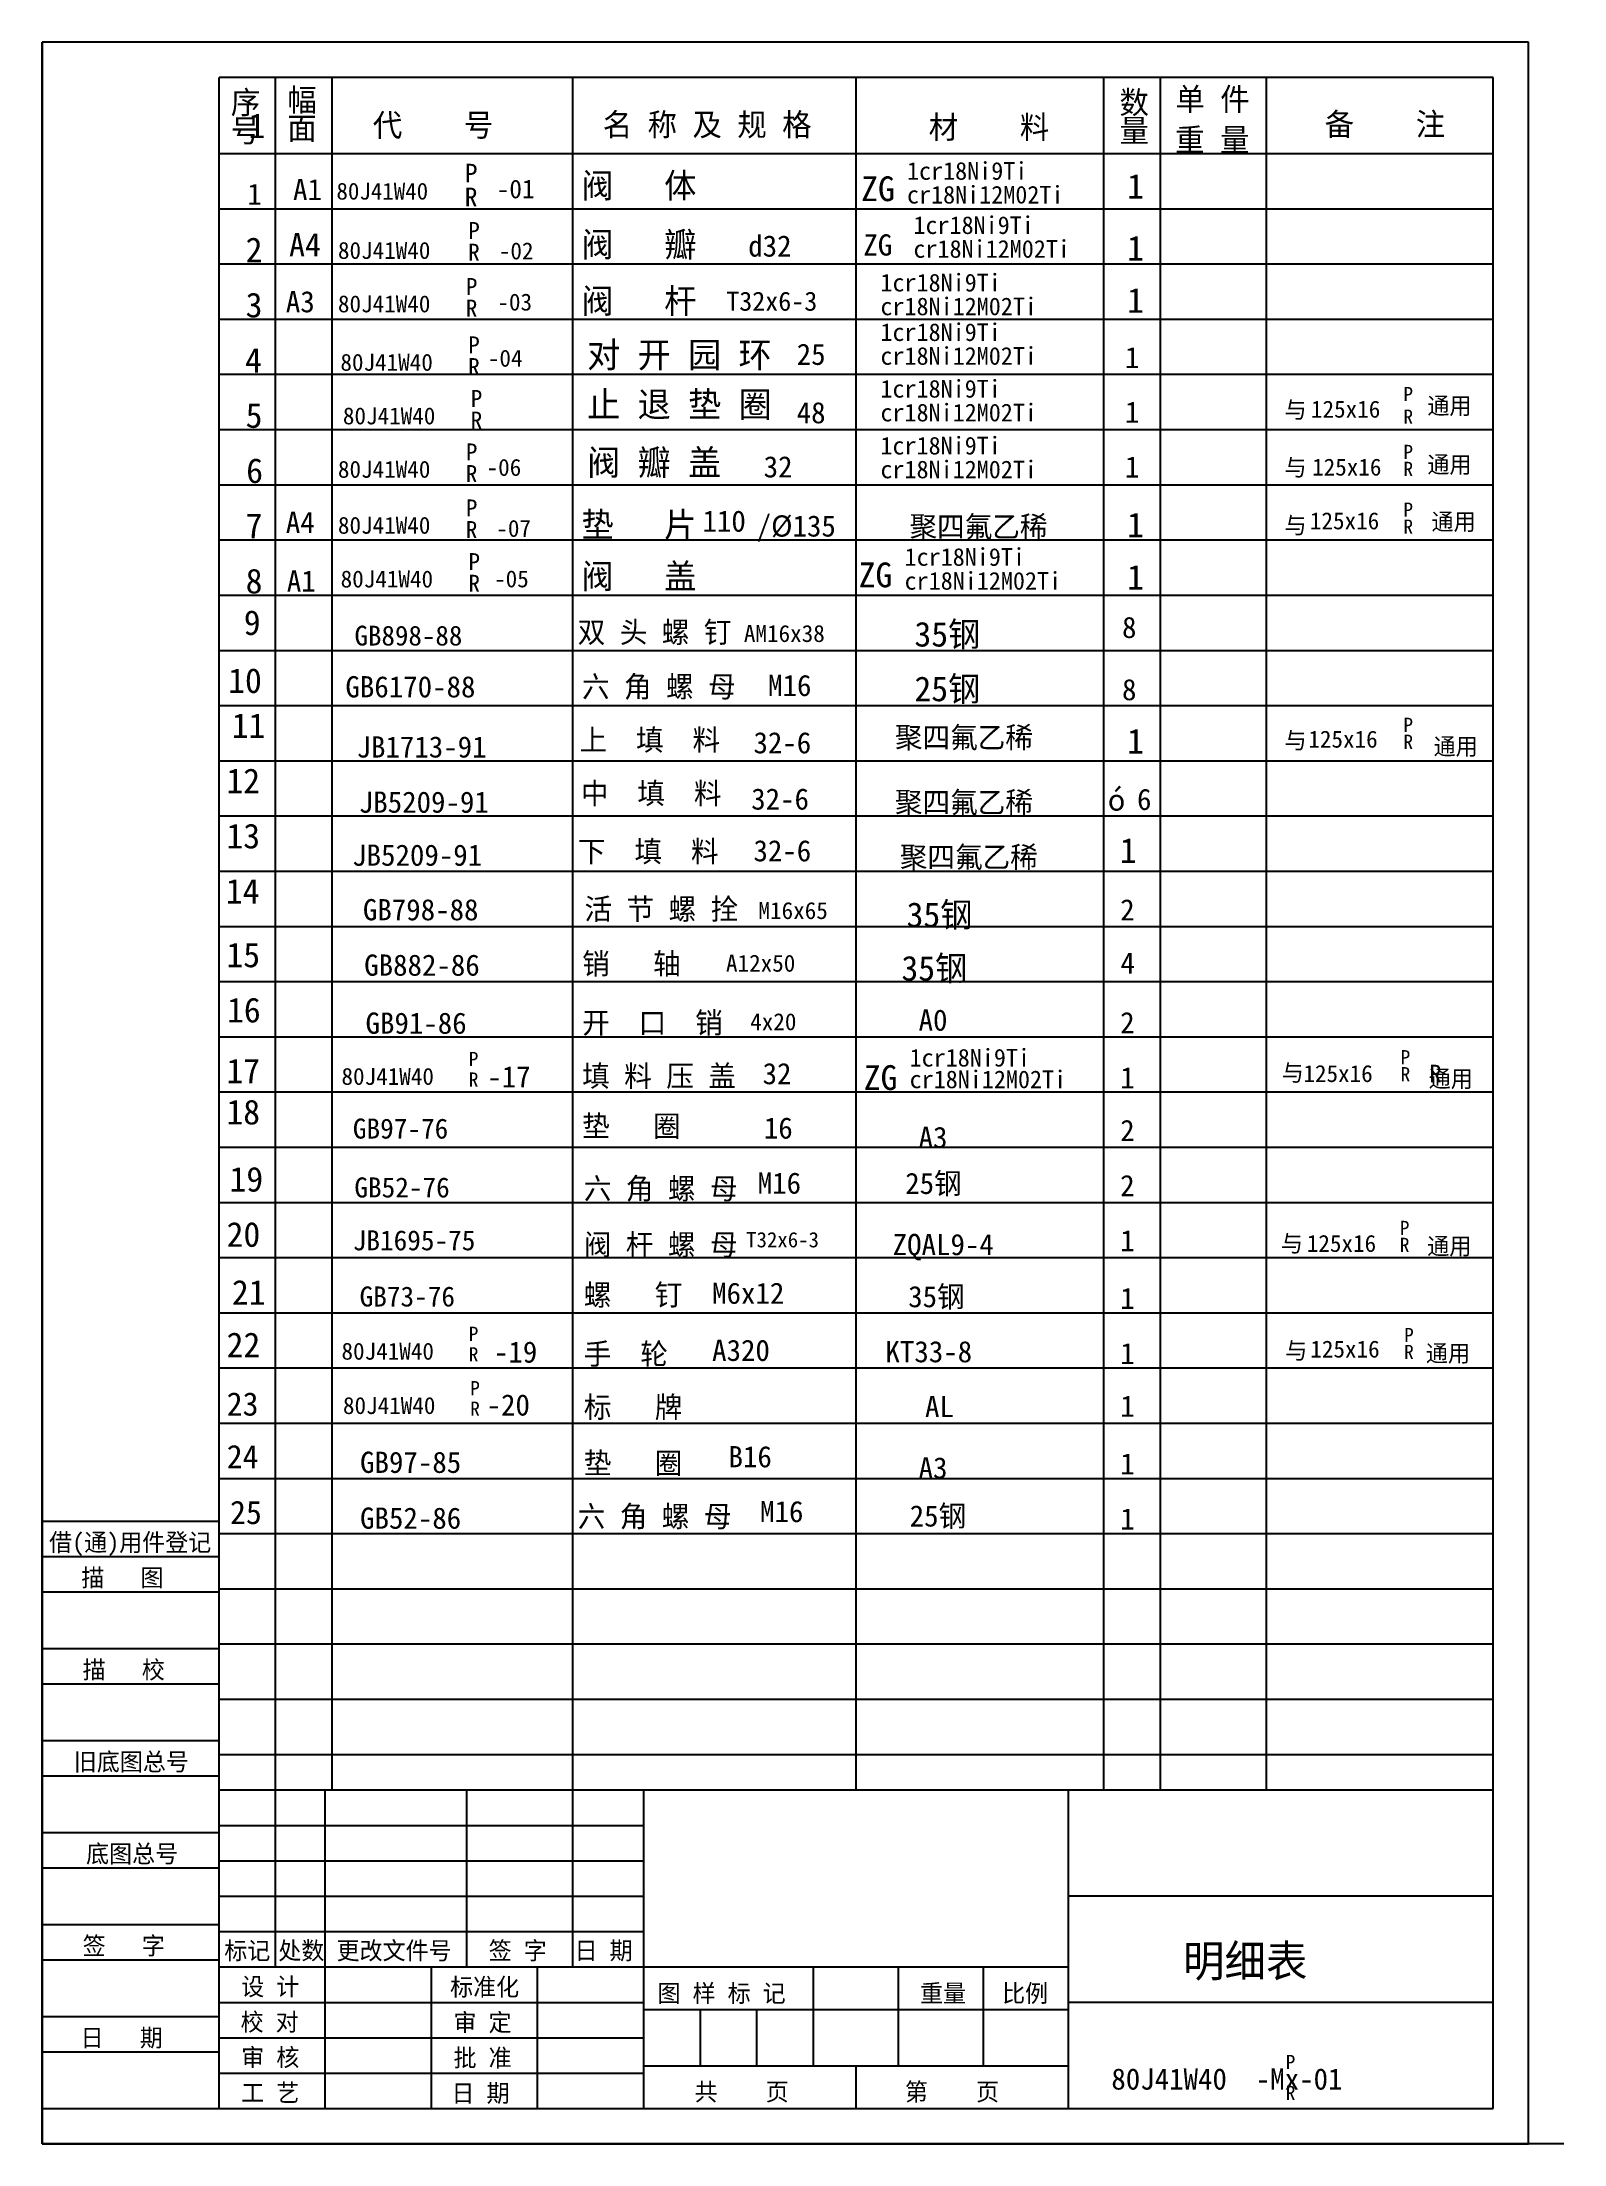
# Model space of a CAD drawing. Header units: metres. Extents: x 0 to 215, y 0 to 297.
import ezdxf

# ---------------------------------------------------------------- set-up
doc = ezdxf.new("R2010")
doc.units = ezdxf.units.M
for name, color, linetype in [('D', 1, 'Continuous'), ('FL', 5, 'Continuous'), ('HA', 5, 'Continuous'), ('T', 7, 'Continuous'), ('TL', 4, 'Continuous')]:
    doc.layers.add(name, color=color, linetype=linetype)

msp = doc.modelspace()

# ---------------------------------------------------------------- linework, layer by layer
at = {"layer": 'FL'}
for p, q in [((0, 0), (0, 297)), ((0, 297), (0, 0)), ((210, 297), (0, 297)), ((210, 0), (210, 297)), ((0, 78), (25, 78)), ((0, 70), (25, 70)), ((0, 65), (25, 65)), ((0, 57), (25, 57)), ((0, 52), (25, 52)), ((33, 25), (33, 50)), ((40, 5), (40, 50)), ((60, 25), (60, 50)), ((75, 25), (75, 50)), ((25, 45), (85, 45)), ((33, 31), (33, 47)), ((0, 44), (25, 44)), ((0, 39), (25, 39)), ((25, 40), (85, 40)), ((25, 35), (85, 35)), ((0, 31), (25, 31)), ((25, 30), (85, 30)), ((0, 26), (25, 26)), ((70, 5), (70, 25)), ((0, 18), (25, 18)), ((25, 20), (85, 20)), ((25, 15), (85, 15)), ((0, 13), (25, 13)), ((25, 10), (85, 10)), ((215, 0), (0, 0)), ((0, 0), (210, 0))]:
    msp.add_line(p, q, dxfattribs=at)
at = {"layer": 'HA'}
for p, q in [((33, 47), (33, 292)), ((41, 50), (41, 292)), ((75, 47), (75, 292)), ((115, 50), (115, 292)), ((150, 50), (150, 292)), ((158, 50), (158, 292)), ((173, 50), (173, 292)), ((205, 281.2), (25, 281.2)), ((205, 273.4), (25, 273.4)), ((205, 265.6), (25, 265.6)), ((205, 257.8), (25, 257.8)), ((205, 250), (25, 250)), ((205, 242.2), (25, 242.2)), ((205, 234.4), (25, 234.4)), ((205, 226.6), (25, 226.6)), ((205, 218.8), (25, 218.8)), ((205, 211), (25, 211)), ((205, 203.2), (25, 203.2)), ((205, 195.4), (25, 195.4)), ((205, 187.6), (25, 187.6)), ((205, 179.8), (25, 179.8)), ((205, 172), (25, 172)), ((205, 164.2), (25, 164.2)), ((205, 156.4), (25, 156.4)), ((205, 148.6), (25, 148.6)), ((205, 140.8), (25, 140.8)), ((205, 133), (25, 133)), ((205, 125.2), (25, 125.2)), ((205, 117.4), (25, 117.4)), ((205, 109.6), (25, 109.6)), ((205, 101.8), (25, 101.8)), ((205, 94), (25, 94)), ((205, 86.2), (25, 86.2)), ((205, 78.4), (25, 78.4)), ((205, 70.6), (25, 70.6)), ((205, 62.8), (25, 62.8)), ((205, 55), (25, 55))]:
    msp.add_line(p, q, dxfattribs=at)
at = {"layer": 'TL'}
for p, q in [((25, 5), (25, 292)), ((205, 292), (25, 292)), ((205, 5), (205, 292)), ((0, 88), (25, 88)), ((0, 83), (25, 83)), ((205, 50), (25, 50)), ((85, 5), (85, 50)), ((145, 5), (145, 50)), ((205, 35), (145, 35)), ((145, 25), (25, 25)), ((55, 5), (55, 25)), ((109, 11), (109, 25)), ((121, 11), (121, 25)), ((133, 11), (133, 25)), ((85, 19), (145, 19)), ((93, 11), (93, 19)), ((101, 11), (101, 19)), ((205, 20), (145, 20)), ((145, 11), (85, 11)), ((115, 5), (115, 11)), ((0, 5), (205, 5))]:
    msp.add_line(p, q, dxfattribs=at)

# ---------------------------------------------------------------- texts
at = {"layer": 'D'}
for s, height, p in [('序', 3.2, (26.67, 286.87)), ('幅', 3.2, (34.65, 287.22)), ('数', 3.2, (152.21, 286.87)), ('单 件', 3.2, (160.12, 287.33)), ('号', 3.2, (26.65, 282.87)), ('1', 3.5, (29.16, 283.42)), ('面', 3.2, (34.65, 283.22)), ('代    号', 3.2, (46.73, 283.66)), ('名 称 及 规 格', 3.2, (79.21, 283.73)), ('材    料', 3.2, (125.26, 283.38)), ('量', 3.2, (152.21, 282.87)), ('重 量', 3.2, (160.07, 281.59)), ('备    注', 3.2, (181.2, 283.79)), ('P', 2.64, (59.73, 277.16)), ('1cr18Ni9Ti', 2.5, (122.19, 277.54)), ('1', 3, (29, 274)), ('A1', 3, (35.46, 274.66)), ('80J41W40', 2.38, (41.59, 274.74)), ('R', 2.64, (59.71, 273.79)), ('-01', 2.64, (64.21, 274.92)), ('阀   体', 3.5, (76.2, 274.97)), ('ZG', 3.5, (115.71, 274.52)), ('cr18Ni12M02Ti', 2.5, (122.19, 274.18)), ('1', 3.5, (153.28, 274.86)), ('P', 2.4, (60.21, 269.17)), ('阀   瓣', 3.5, (76.2, 266.65)), ('1cr18Ni9Ti', 2.5, (123.1, 269.88)), ('2', 3.5, (28.76, 265.89)), ('A4', 3.3, (34.9, 266.7)), ('80J41W40', 2.4, (41.8, 266.36)), ('R', 2.4, (60.2, 266.1)), ('-02', 2.4, (64.53, 266.29)), ('d32', 3, (99.76, 266.68)), ('ZG', 3, (116.03, 266.83)), ('cr18Ni12M02Ti', 2.5, (123.1, 266.52)), ('1', 3.5, (153.28, 266.13)), ('1cr18Ni9Ti', 2.5, (118.44, 261.76)), ('3', 3.5, (28.76, 258.09)), ('A3', 3, (34.44, 258.81)), ('P', 2.4, (59.87, 261.26)), ('-03', 2.4, (64.33, 259.06)), ('阀   杆', 3.5, (76.2, 258.67)), ('T32x6-3', 2.7, (96.66, 259.03)), ('1', 3.5, (153.28, 258.74)), ('80J41W40', 2.4, (41.8, 258.81)), ('R', 2.4, (59.86, 258.2)), ('cr18Ni12M02Ti', 2.5, (118.44, 258.4)), ('1cr18Ni9Ti', 2.5, (118.44, 254.76)), ('4', 3.5, (28.67, 250.29)), ('80J41W40', 2.4, (42.15, 250.55)), ('P', 2.4, (60.21, 253.01)), ('-04', 2.4, (62.98, 251.13)), ('对 开 园 环', 3.6, (77, 251)), ('25', 3, (106.61, 251.38)), ('cr18Ni12M02Ti', 2.5, (118.44, 251.4)), ('1', 3, (152.98, 250.92)), ('R', 2.4, (60.2, 249.94)), ('P', 2.4, (60.56, 245.44)), ('止 退 垫 圈', 3.6, (77, 244)), ('1cr18Ni9Ti', 2.5, (118.44, 246.76)), ('与', 2.4, (175.52, 243.86)), ('P', 2, (192.32, 246.26)), ('通用', 2.4, (195.7, 244.41)), ('5', 3.5, (28.76, 242.49)), ('80J41W40', 2.4, (42.5, 242.98)), ('R', 2.4, (60.55, 242.38)), ('48', 3, (106.61, 243.13)), ('cr18Ni12M02Ti', 2.5, (118.44, 243.4)), ('1', 3, (152.98, 243.2)), ('125x16', 2.4, (179.26, 243.93)), ('R', 2, (192.32, 243.06)), ('1cr18Ni9Ti', 2.5, (118.44, 238.72)), ('6', 3.5, (28.84, 234.69)), ('80J41W40', 2.4, (41.8, 235.43)), ('P', 2.4, (59.87, 237.88)), ('-06', 2.4, (62.8, 235.7)), ('阀 瓣 盖', 3.6, (77, 235.8)), ('32', 3, (101.94, 235.48)), ('cr18Ni12M02Ti', 2.5, (118.44, 235.36)), ('1', 3, (152.98, 235.46)), ('与', 2.4, (175.52, 235.69)), ('125x16', 2.4, (179.42, 235.74)), ('R', 2, (192.32, 235.69)), ('P', 2, (192.32, 238.09)), ('通用', 2.4, (195.7, 236.1)), ('R', 2.4, (59.86, 234.82)), ('P', 2.4, (59.87, 229.97)), ('P', 2, (192.32, 229.93)), ('7', 3.5, (28.76, 226.89)), ('A4', 3, (34.44, 227.63)), ('80J41W40', 2.4, (41.8, 227.52)), ('R', 2.4, (59.86, 226.91)), ('-07', 2.4, (64.18, 227.08)), ('垫   片', 3.5, (76.2, 227.05)), ('110', 3, (93.3, 227.81)), ('/%%c135', 3, (100.95, 227.12)), ('聚四氟乙稀', 3, (122.54, 227.02)), ('1', 3.5, (153.28, 227.02)), ('与', 2.4, (175.52, 227.53)), ('125x16', 2.4, (179.11, 228.15)), ('R', 2, (192.32, 227.53)), ('通用', 2.4, (196.29, 228.03)), ('P', 2.4, (60.24, 222.38)), ('阀   盖', 3.5, (76.2, 219.77)), ('ZG', 3.5, (115.36, 219.96)), ('1cr18Ni9Ti', 2.5, (121.85, 222.99)), ('1', 3.5, (153.28, 219.63)), ('8', 3.5, (28.76, 219.09)), ('A1', 3, (34.58, 219.34)), ('80J41W40', 2.4, (42.18, 219.93)), ('R', 2.4, (60.23, 219.32)), ('-05', 2.4, (63.86, 219.95)), ('cr18Ni12M02Ti', 2.5, (121.85, 219.62)), ('9', 3.5, (28.5, 213.22)), ('GB898-88', 2.8, (44.14, 211.73)), ('双 头 螺 钉', 3, (75.67, 212.12)), ('AM16x38', 2.4, (99.15, 212.23)), ('35钢', 3.5, (123.24, 211.58)), ('8', 3, (152.57, 212.79)), ('10', 3.5, (26.29, 205.02)), ('GB6170-88', 3, (42.86, 204.4)), ('六 角 螺 母', 3, (76.27, 204.42)), ('M16', 3, (102.57, 204.59)), ('25钢', 3.5, (123.24, 203.86)), ('8', 3, (152.57, 204)), ('11', 3.5, (26.79, 198.66)), ('上  填  料', 3, (75.93, 196.89)), ('32-6', 3, (100.5, 196.49)), ('聚四氟乙稀', 3, (120.48, 197.24)), ('1', 3.5, (153.28, 196.47)), ('与', 2.4, (175.52, 197.13)), ('125x16', 2.4, (178.89, 197.3)), ('R', 2, (192.32, 197.13)), ('P', 2, (192.32, 199.53)), ('JB1713-91', 3, (44.43, 195.9)), ('通用', 2.4, (196.58, 196.27)), ('12', 3.5, (26.04, 190.86)), ('JB5209-91', 3, (44.75, 188.1)), ('中  填  料', 3, (76.12, 189.35)), ('32-6', 3, (100.18, 188.54)), ('聚四氟乙稀', 3, (120.48, 188.07)), ('%%243', 3, (150.56, 188.4)), ('6', 3, (154.69, 188.49)), ('13', 3.5, (26.04, 183.06)), ('下  填  料', 3, (75.71, 181.13)), ('32-6', 3, (100.5, 181.23)), ('1', 3.5, (152.25, 181.02)), ('JB5209-91', 3, (43.81, 180.61)), ('聚四氟乙稀', 3, (121.17, 180.34)), ('14', 3.5, (25.96, 175.26)), ('GB798-88', 3, (45.33, 172.9)), ('活 节 螺 拴', 3, (76.63, 173)), ('M16x65', 2.4, (101.21, 173.08)), ('35钢', 3.5, (122.13, 171.94)), ('2', 3, (152.31, 172.88)), ('15', 3.5, (26.04, 166.27)), ('GB882-86', 3, (45.51, 165.07)), ('销   轴', 3, (76.3, 165.28)), ('A12x50', 2.4, (96.62, 165.64)), ('35钢', 3.5, (121.4, 164.38)), ('4', 3, (152.35, 165.35)), ('16', 3.5, (26.13, 158.47)), ('GB91-86', 3, (45.7, 156.87)), ('开  口  销', 3, (76.3, 156.93)), ('4x20', 2.4, (100.04, 157.37)), ('A0', 3, (123.83, 157.3)), ('2', 3, (152.31, 156.94)), ('1cr18Ni9Ti', 2.5, (122.56, 152.24)), ('P', 2, (191.92, 152.56)), ('17', 3.5, (26.04, 149.86)), ('80J41W40', 2.4, (42.3, 149.65)), ('P', 2, (60.28, 152.31)), ('-17', 3, (62.9, 149.29)), ('填 料 压 盖', 3, (76.3, 149.41)), ('32', 3, (101.79, 149.74)), ('ZG', 3.5, (116.08, 148.93)), ('cr18Ni12M02Ti', 2.5, (122.56, 149.18)), ('1', 3, (152.31, 149.15)), ('与', 2.4, (175.12, 150.16)), ('125x16', 2.4, (178.19, 150.05)), ('R', 2, (191.92, 150.16)), ('通用', 2.4, (195.89, 149.31)), ('R', 2.5, (196, 150)), ('R', 2, (60.28, 149.4)), ('18', 3.5, (26.04, 144.06)), ('垫   圈', 3, (76.3, 142.32)), ('GB97-76', 2.83, (43.91, 142.06)), ('16', 3, (101.97, 142.05)), ('A3', 3, (123.83, 140.73)), ('2', 3, (152.31, 141.71)), ('19', 3.5, (26.48, 134.57)), ('六 角 螺 母', 3, (76.53, 133.5)), ('M16', 3, (101.1, 134.27)), ('25钢', 3, (121.94, 134.23)), ('2', 3, (152.31, 133.92)), ('GB52-76', 2.83, (44.12, 133.74)), ('20', 3.5, (26.07, 126.77)), ('JB1695-75', 2.83, (43.89, 126.27)), ('阀 杆 螺 母', 3, (76.53, 125.57)), ('T32x6-3', 2.16, (99.47, 126.69)), ('ZQAL9-4', 3, (120.17, 125.59)), ('1', 3, (152.31, 126.13)), ('与', 2.4, (175.01, 126.04)), ('125x16', 2.4, (178.67, 126.05)), ('R', 2, (191.81, 126.04)), ('P', 2, (191.81, 128.44)), ('通用', 2.4, (195.68, 125.66)), ('21', 3.5, (26.82, 118.58)), ('螺   钉', 3, (76.53, 118.48)), ('GB73-76', 2.83, (44.86, 118.33)), ('M6x12', 3, (94.66, 118.71)), ('35钢', 3, (122.36, 118.23)), ('1', 3, (152.31, 117.98)), ('22', 3.5, (26.07, 111.17)), ('80J41W40', 2.4, (42.3, 110.82)), ('P', 2, (60.28, 113.48)), ('-19', 3, (63.84, 110.4)), ('手  轮', 3, (76.53, 110.13)), ('A320', 3, (94.66, 110.64)), ('KT33-8', 3, (119.15, 110.45)), ('1', 3, (152.31, 110.19)), ('与', 2.4, (175.62, 110.91)), ('125x16', 2.4, (179.17, 111.12)), ('R', 2, (192.42, 110.91)), ('P', 2, (192.42, 113.31)), ('通用', 2.4, (195.49, 110.52)), ('R', 2, (60.28, 110.57)), ('P', 2, (60.49, 105.8)), ('23', 3.3, (26.09, 102.91)), ('80J41W40', 2.4, (42.51, 103.14)), ('R', 2, (60.49, 102.89)), ('-20', 3, (62.8, 102.92)), ('标   牌', 3, (76.53, 102.61)), ('AL', 3, (124.74, 102.7)), ('1', 3, (152.31, 102.75)), ('24', 3.3, (26.09, 95.48)), ('垫   圈', 3, (76.53, 94.69)), ('B16', 3, (96.98, 95.61)), ('GB97-85', 3, (44.93, 94.82)), ('A3', 3, (123.83, 94.03)), ('1', 3, (152.31, 94.6)), ('25', 3.3, (26.56, 87.59)), ('GB52-86', 3, (44.93, 86.93)), ('六 角 螺 母', 3, (75.67, 87.18)), ('M16', 3, (101.44, 87.86)), ('25钢', 3, (122.57, 87.24)), ('1', 3, (152.31, 86.82)), ('明细表', 4.5, (161.2, 23.61)), ('P', 2, (175.69, 10.58)), ('80J41W40  -Mx-01', 3, (151.06, 7.68)), ('R', 2, (175.69, 6.23))]:
    msp.add_text(s, height=height, dxfattribs=at).set_placement(p)
at = {"layer": 'T'}
for s, p in [('借(通)用件登记', (1, 83.76)), ('描   图', (5.56, 78.76)), ('描   校', (5.74, 65.76)), ('旧底图总号', (4.49, 52.76)), ('底图总号', (6.22, 39.76)), ('签   字', (5.74, 26.76)), ('标记', (25.75, 26.07)), ('处数', (33.38, 26.07)), ('更改文件号', (41.61, 26.07)), ('签 字', (63.1, 26.07)), ('日 期', (75.23, 26.07)), ('设 计', (28.14, 20.99)), ('标准化', (57.65, 20.93)), ('图 样 标 记', (86.95, 20.04)), ('重量', (124.03, 20.04)), ('比例', (135.64, 20.04)), ('校 对', (28.05, 15.99)), ('审 定', (58.13, 15.93)), ('日   期', (5.45, 13.76)), ('审 核', (28.14, 10.99)), ('批 准', (58.13, 10.93)), ('共    页', (92.18, 6.13)), ('第    页', (121.9, 6.13)), ('工 艺', (28.14, 5.99)), ('日 期', (57.84, 5.93))]:
    msp.add_text(s, height=2.5, dxfattribs=at).set_placement(p)

doc.saveas('drawing.dxf')
